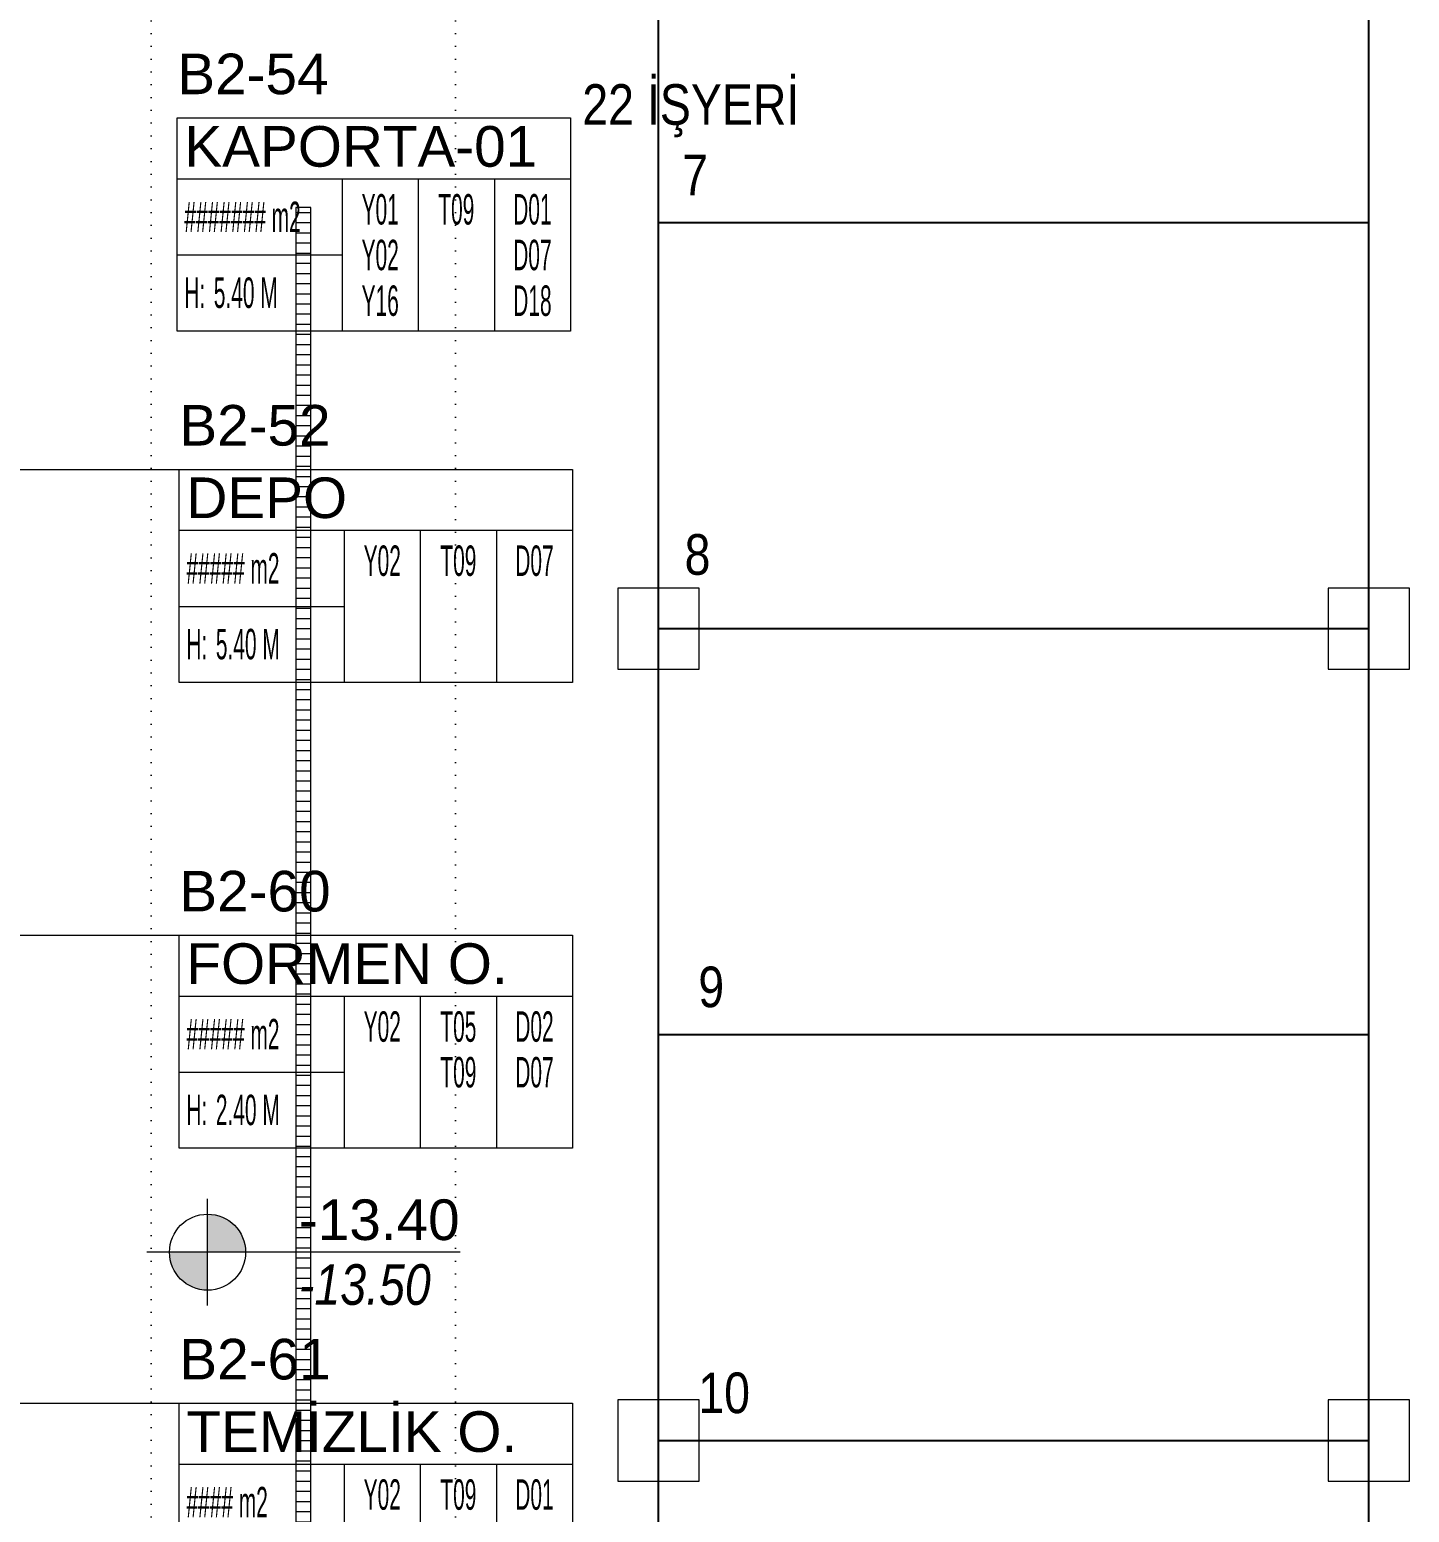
# Model space of a CAD drawing. Header units: metres. Extents: x -17822 to 152406, y -4219 to 19791.
# Drawn here: x 1680 to 3040, y 2369 to 3830 of the extents above; entities that cross this region are included whole.
import ezdxf
from ezdxf.enums import TextEntityAlignment as Align

# ---------------------------------------------------------------- set-up
doc = ezdxf.new("R2010")
doc.units = ezdxf.units.M
doc.header["$LTSCALE"] = 100
doc.header["$MEASUREMENT"] = 0
doc.linetypes.add('DOT2', pattern=[0.125, 0, -0.125])
doc.linetypes.add('HIDDEN', pattern=[0.375, 0.25, -0.125])
doc.layers.get('0').update_dxf_attribs({"color": 9, "lineweight": 9})
for name, color, linetype, lineweight in [('01', 9, 'Continuous', 9), ('06D', 9, 'Continuous', 9), ('21', 9, 'Continuous', 9), ('21_mahal200', 9, 'Continuous', 9)]:
    doc.layers.add(name, color=color, linetype=linetype, lineweight=lineweight)
doc.styles.add('Arial', font='arial.ttf', dxfattribs={"height": 2.5})
doc.styles.add('MuuM_TEXT-ITALIC', font='ARIALNI.TTF')
doc.styles.add('MuuM_TEXT-STANDART', font='ARIALN.TTF')
doc.dimstyles.new('MuuM_DIM200', dxfattribs={"dimscale": 20, "dimtxt": 2, "dimasz": 1, "dimexe": 1, "dimexo": 1, "dimgap": 1, "dimtad": 1, "dimdec": 1, "dimrnd": 0.5, "dimdsep": 46, "dimtxsty": 'MuuM_TEXT-STANDART', "dimblk": 'ARCHTICK', "dimcen": 0, "dimdle": 0.15, "dimclrd": 256, "dimclre": 256, "dimclrt": 256, "dimadec": 0, "dimazin": 0, "dimtfac": 5, "dimtdec": 1, "dimtix": 1, "dimtmove": 2, "dimatfit": 3, "dimldrblk": 'DOT', "dimfxl": 3, "dimfxlon": 1, "dimtolj": 1, "dimlwd": -1, "dimlwe": -1, "dimarcsym": 0})

# ---------------------------------------------------------------- blocks, each defined once
blk = doc.blocks.new('p-kolon_80x80')
blk.add_lwpolyline([(-40, -40), (40, -40), (40, 40), (-40, 40)], close=True)
blk = doc.blocks.new('2.bod.sitatik')
at = {"layer": '01'}
for p in [(2300, -5390), (3000, -5390), (2300, -6190), (3000, -6190)]:
    blk.add_blockref('p-kolon_80x80', p, dxfattribs=at)
blk = doc.blocks.new('p-işyeri')
at = {"color": 0, "const_width": 2}
blk.add_lwpolyline([(200, 0), (200, 700), (-200, 700), (-200, 0)], close=True, dxfattribs=at)
blk = doc.blocks.new('p-ızgara')
at = {"layer": '06D'}
h = blk.add_hatch(dxfattribs=at)
h.set_pattern_fill('_USER', color=252, scale=10, angle=180, style=0, pattern_type=0)
h.set_pattern_definition([(180, (-7e-12, -8630), (-1e-15, -10), [])])
h.paths.add_polyline_path([(1942.5, -4975), (1942.5, -8278.5), (1957.5, -8278.5), (1957.5, -4975)])
blk.add_lwpolyline([(1942.5, -4975), (1942.5, -8278.5), (1957.5, -8278.5), (1957.5, -4975)], close=True, dxfattribs=at)
blk = doc.blocks.new('0_elevationtarget-p-bk')
h = blk.add_hatch(color=250)
h.paths.add_polyline_path([(1.875, 0, 0.414214), (0, 1.875), (0, 0)])
h.paths.add_polyline_path([(0, 0), (-1.875, 0, 0.414214), (0, -1.875)])
blk.add_line((0, -2.625), (0, 2.625))
blk.add_lwpolyline([(12.453, 0), (-3, 0)])
blk.add_circle((0, 0), 1.875)
at = {"style": 'Arial'}
blk.add_attdef('BITMISKOT', text='', height=2, dxfattribs=at).set_placement((4.5, 0), align=Align.BOTTOM_LEFT)
at = {"style": 'MuuM_TEXT-ITALIC'}
blk.add_attdef('FINISHINGFLOORLEVEL', text='', height=2, dxfattribs=at).set_placement((4.5, -0.592), align=Align.TOP_LEFT)
blk = doc.blocks.new('_ArchTick')
at = {"color": 0, "linetype": 'ByBlock', "const_width": 0.15}
blk.add_lwpolyline([(-0.5, -0.5), (0.5, 0.5)], dxfattribs=at)
blk = doc.blocks.new('_Dot')
at = {"color": 0, "linetype": 'ByBlock', "lineweight": -2}
blk.add_line((-0.5, 0), (-1, 0), dxfattribs=at)
at = {"color": 0, "linetype": 'ByBlock', "const_width": 0.5}
blk.add_lwpolyline([(-0.25, 0, 1), (0.25, 0, 1)], format="xyb", close=True, dxfattribs=at)
blk = doc.blocks.new('0_roomno2')
blk.add_lwpolyline([(19.375, -10.5), (0, -10.5), (0, 0), (19.375, 0)], close=True)
for points in [[(0, -3), (19.375, -3)], [(8.125, -3), (8.125, -10.5)], [(11.875, -3), (11.875, -10.5)], [(15.625, -3), (15.625, -10.5)], [(0, -6.75), (8.125, -6.75)]]:
    blk.add_lwpolyline(points)
at = {"style": 'MuuM_TEXT-STANDART', "width": 0.6}
blk.add_text('H:', height=1.5, dxfattribs=at).set_placement((0.35, -8.608), align=Align.MIDDLE_LEFT)
at = {"style": 'Arial'}
blk.add_attdef('ODANO', (0, 1.17), '', height=2, dxfattribs=at)
blk.add_attdef('MEKANADI', text='', height=2, dxfattribs=at).set_placement((0.35, -3), align=Align.BOTTOM_LEFT)
at = {"style": 'MuuM_TEXT-STANDART', "width": 0.6}
for tag, p in [('M2', (0.35, -4.875)), ('TEMIZTAVANYUKSEKLIGI', (1.8, -8.608))]:
    blk.add_attdef(tag, text='', height=1.5, dxfattribs=at).set_placement(p, align=Align.MIDDLE_LEFT)
for tag, p in [('YER01', (10, -4.5)), ('TAVAN01', (13.75, -4.5)), ('DUVAR01', (17.5, -4.5)), ('YER02', (10, -6.75)), ('TAVAN02', (13.75, -6.75)), ('DUVAR02', (17.5, -6.75)), ('YER03', (10, -9)), ('TAVAN03', (13.75, -9)), ('DUVAR03', (17.5, -9))]:
    blk.add_attdef(tag, text='', height=1.5, dxfattribs=at).set_placement(p, align=Align.MIDDLE_CENTER)
blk = doc.blocks.new('2.bod.Mimari')
at = {"layer": '06D', "linetype": 'DOT2'}
for points in [[(1800, -4350), (1800, -7755), (1800, -8105)], [(2100, -4350), (2100, -7755), (2100, -8105)]]:
    blk.add_lwpolyline(points, dxfattribs=at)
at = {"layer": '06D'}
blk.add_blockref('p-ızgara', (0, 0), dxfattribs=at)
at = {"layer": '06D', "color": 89, "linetype": 'HIDDEN', "true_color": 0x2e4d23, "rotation": 90}
for p in [(3000, -4790), (3000, -5190), (3000, -5590), (3000, -5990), (3000, -6390)]:
    blk.add_blockref('p-işyeri', p, dxfattribs=at)
at = {"layer": '21', "xscale": 20, "yscale": 20, "zscale": 20}
blk.add_blockref('0_elevationtarget-p-bk', (1855.61, -6004.43), dxfattribs=at).add_auto_attribs({'BITMISKOT': '-13.40', 'FINISHINGFLOORLEVEL': '-13.50'})
at = {"layer": '21_mahal200'}
ref = blk.add_blockref('0_roomno2', (1825.75, -4886.87), dxfattribs=dict(at, xscale=20, yscale=20, zscale=20))
ref.add_attrib('ODANO', 'B2-54', (1825.75, -4863.47), dxfattribs={"layer": '0', "height": 40, "style": 'Arial'})
ref.add_attrib('MEKANADI', 'KAPORTA-01', dxfattribs={"layer": '0', "height": 40, "style": 'Arial'}).set_placement((1832.75, -4946.87), align=Align.BOTTOM_LEFT)
ref.add_attrib('M2', '####### m2', dxfattribs={"layer": '0', "height": 30, "style": 'MuuM_TEXT-STANDART', "width": 0.6}).set_placement((1832.75, -4984.37), align=Align.MIDDLE_LEFT)
ref.add_attrib('TEMIZTAVANYUKSEKLIGI', '5.40 M', dxfattribs={"layer": '0', "height": 30, "style": 'MuuM_TEXT-STANDART', "width": 0.6}).set_placement((1861.75, -5059.03), align=Align.MIDDLE_LEFT)
ref.add_attrib('YER01', 'Y01', dxfattribs={"layer": '0', "height": 30, "style": 'MuuM_TEXT-STANDART', "width": 0.6}).set_placement((2025.75, -4976.87), align=Align.MIDDLE_CENTER)
ref.add_attrib('TAVAN01', 'T09', dxfattribs={"layer": '0', "height": 30, "style": 'MuuM_TEXT-STANDART', "width": 0.6}).set_placement((2100.75, -4976.87), align=Align.MIDDLE_CENTER)
ref.add_attrib('DUVAR01', 'D01', dxfattribs={"layer": '0', "height": 30, "style": 'MuuM_TEXT-STANDART', "width": 0.6}).set_placement((2175.75, -4976.87), align=Align.MIDDLE_CENTER)
ref.add_attrib('YER02', 'Y02', dxfattribs={"layer": '0', "height": 30, "style": 'MuuM_TEXT-STANDART', "width": 0.6}).set_placement((2025.75, -5021.87), align=Align.MIDDLE_CENTER)
ref.add_attrib('DUVAR02', 'D07', dxfattribs={"layer": '0', "height": 30, "style": 'MuuM_TEXT-STANDART', "width": 0.6}).set_placement((2175.75, -5021.87), align=Align.MIDDLE_CENTER)
ref.add_attrib('YER03', 'Y16', dxfattribs={"layer": '0', "height": 30, "style": 'MuuM_TEXT-STANDART', "width": 0.6}).set_placement((2025.75, -5066.87), align=Align.MIDDLE_CENTER)
ref.add_attrib('DUVAR03', 'D18', dxfattribs={"layer": '0', "height": 30, "style": 'MuuM_TEXT-STANDART', "width": 0.6}).set_placement((2175.75, -5066.87), align=Align.MIDDLE_CENTER)
ref = blk.add_blockref('0_roomno2', (1827.78, -5233.08), dxfattribs=dict(at, xscale=20, yscale=20, zscale=20))
ref.add_attrib('ODANO', 'B2-52', (1827.78, -5209.68), dxfattribs={"layer": '0', "height": 40, "style": 'Arial'})
ref.add_attrib('MEKANADI', 'DEPO', dxfattribs={"layer": '0', "height": 40, "style": 'Arial'}).set_placement((1834.78, -5293.08), align=Align.BOTTOM_LEFT)
ref.add_attrib('M2', '##### m2', dxfattribs={"layer": '0', "height": 30, "style": 'MuuM_TEXT-STANDART', "width": 0.6}).set_placement((1834.78, -5330.58), align=Align.MIDDLE_LEFT)
ref.add_attrib('TEMIZTAVANYUKSEKLIGI', '5.40 M', dxfattribs={"layer": '0', "height": 30, "style": 'MuuM_TEXT-STANDART', "width": 0.6}).set_placement((1863.78, -5405.24), align=Align.MIDDLE_LEFT)
ref.add_attrib('YER01', 'Y02', dxfattribs={"layer": '0', "height": 30, "style": 'MuuM_TEXT-STANDART', "width": 0.6}).set_placement((2027.78, -5323.08), align=Align.MIDDLE_CENTER)
ref.add_attrib('TAVAN01', 'T09', dxfattribs={"layer": '0', "height": 30, "style": 'MuuM_TEXT-STANDART', "width": 0.6}).set_placement((2102.78, -5323.08), align=Align.MIDDLE_CENTER)
ref.add_attrib('DUVAR01', 'D07', dxfattribs={"layer": '0', "height": 30, "style": 'MuuM_TEXT-STANDART', "width": 0.6}).set_placement((2177.78, -5323.08), align=Align.MIDDLE_CENTER)
ref = blk.add_blockref('0_roomno2', (1827.78, -5692.09), dxfattribs=dict(at, xscale=20, yscale=20, zscale=20))
ref.add_attrib('ODANO', 'B2-60', (1827.78, -5668.69), dxfattribs={"layer": '0', "height": 40, "style": 'Arial'})
ref.add_attrib('MEKANADI', 'FORMEN O.', dxfattribs={"layer": '0', "height": 40, "style": 'Arial'}).set_placement((1834.78, -5752.09), align=Align.BOTTOM_LEFT)
ref.add_attrib('M2', '##### m2', dxfattribs={"layer": '0', "height": 30, "style": 'MuuM_TEXT-STANDART', "width": 0.6}).set_placement((1834.78, -5789.59), align=Align.MIDDLE_LEFT)
ref.add_attrib('TEMIZTAVANYUKSEKLIGI', '2.40 M', dxfattribs={"layer": '0', "height": 30, "style": 'MuuM_TEXT-STANDART', "width": 0.6}).set_placement((1863.78, -5864.25), align=Align.MIDDLE_LEFT)
ref.add_attrib('YER01', 'Y02', dxfattribs={"layer": '0', "height": 30, "style": 'MuuM_TEXT-STANDART', "width": 0.6}).set_placement((2027.78, -5782.09), align=Align.MIDDLE_CENTER)
ref.add_attrib('TAVAN01', 'T05', dxfattribs={"layer": '0', "height": 30, "style": 'MuuM_TEXT-STANDART', "width": 0.6}).set_placement((2102.78, -5782.09), align=Align.MIDDLE_CENTER)
ref.add_attrib('DUVAR01', 'D02', dxfattribs={"layer": '0', "height": 30, "style": 'MuuM_TEXT-STANDART', "width": 0.6}).set_placement((2177.78, -5782.09), align=Align.MIDDLE_CENTER)
ref.add_attrib('TAVAN02', 'T09', dxfattribs={"layer": '0', "height": 30, "style": 'MuuM_TEXT-STANDART', "width": 0.6}).set_placement((2102.78, -5827.09), align=Align.MIDDLE_CENTER)
ref.add_attrib('DUVAR02', 'D07', dxfattribs={"layer": '0', "height": 30, "style": 'MuuM_TEXT-STANDART', "width": 0.6}).set_placement((2177.78, -5827.09), align=Align.MIDDLE_CENTER)
ref = blk.add_blockref('0_roomno2', (1827.78, -6153.2), dxfattribs=dict(at, xscale=20, yscale=20, zscale=20))
ref.add_attrib('ODANO', 'B2-61', (1827.78, -6129.8), dxfattribs={"layer": '0', "height": 40, "style": 'Arial'})
ref.add_attrib('MEKANADI', 'TEMİZLİK O.', dxfattribs={"layer": '0', "height": 40, "style": 'Arial'}).set_placement((1834.78, -6213.2), align=Align.BOTTOM_LEFT)
ref.add_attrib('M2', '#### m2', dxfattribs={"layer": '0', "height": 30, "style": 'MuuM_TEXT-STANDART', "width": 0.6}).set_placement((1834.78, -6250.7), align=Align.MIDDLE_LEFT)
ref.add_attrib('TEMIZTAVANYUKSEKLIGI', '5.40 M', dxfattribs={"layer": '0', "height": 30, "style": 'MuuM_TEXT-STANDART', "width": 0.6}).set_placement((1863.78, -6325.36), align=Align.MIDDLE_LEFT)
ref.add_attrib('YER01', 'Y02', dxfattribs={"layer": '0', "height": 30, "style": 'MuuM_TEXT-STANDART', "width": 0.6}).set_placement((2027.78, -6243.2), align=Align.MIDDLE_CENTER)
ref.add_attrib('TAVAN01', 'T09', dxfattribs={"layer": '0', "height": 30, "style": 'MuuM_TEXT-STANDART', "width": 0.6}).set_placement((2102.78, -6243.2), align=Align.MIDDLE_CENTER)
ref.add_attrib('DUVAR01', 'D01', dxfattribs={"layer": '0', "height": 30, "style": 'MuuM_TEXT-STANDART', "width": 0.6}).set_placement((2177.78, -6243.2), align=Align.MIDDLE_CENTER)
ref.add_attrib('DUVAR02', 'D07', dxfattribs={"layer": '0', "height": 30, "style": 'MuuM_TEXT-STANDART', "width": 0.6}).set_placement((2177.78, -6288.2), align=Align.MIDDLE_CENTER)
at = {"layer": '21', "style": 'MuuM_TEXT-STANDART'}
blk.add_text('22 İŞYERİ', height=40, dxfattribs=at).set_placement((2438.82, -4905.59), align=Align.BOTTOM_RIGHT)
for s, p in [('7', (2323.31, -4975)), ('8', (2325.73, -5348.94)), ('9', (2339.24, -5775)), ('10', (2339.24, -6175))]:
    blk.add_text(s, height=40, dxfattribs=at).set_placement(p, align=Align.BOTTOM_LEFT)
at = {"layer": '21_mahal200'}
for points in [[(1501.93, -5233.08), (1827.78, -5233.08)], [(1501.93, -5692.09), (1827.78, -5692.09)], [(1501.93, -6153.2), (1827.78, -6153.2)]]:
    blk.add_leader(points, dimstyle='MuuM_DIM200', override={"dimasz": 1, "dimfxl": 10}, dxfattribs=at)

msp = doc.modelspace()

# ---------------------------------------------------------------- block references
for name in ['2.bod.sitatik', '2.bod.Mimari']:
    msp.add_blockref(name, (0, 8630))

doc.saveas('drawing.dxf')
